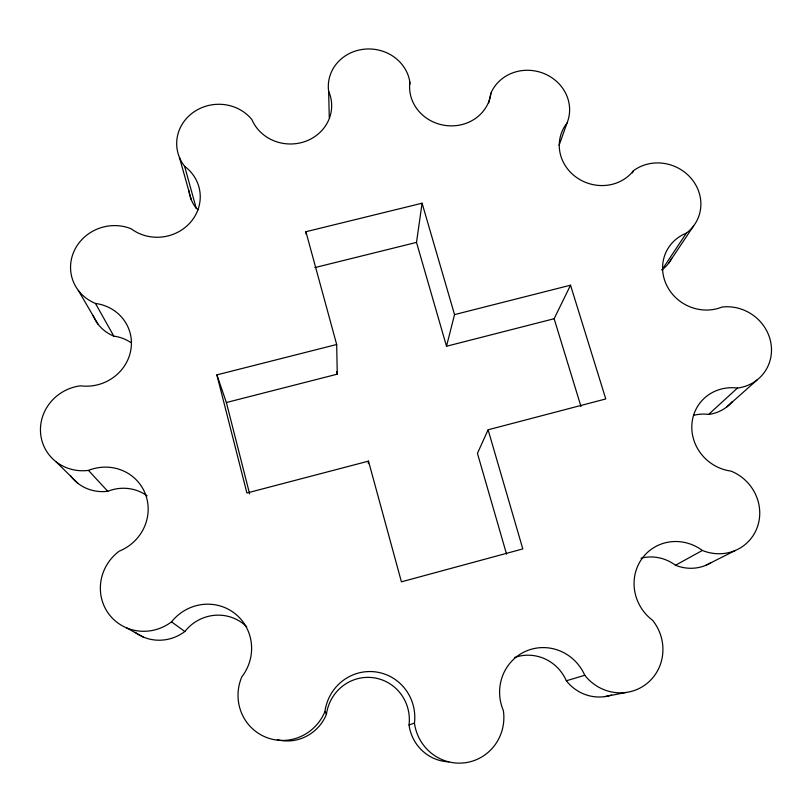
<?xml version="1.0" encoding="UTF-8"?>
<svg xmlns="http://www.w3.org/2000/svg" width="812" height="812" viewBox="0 0 812 812"><rect width="100%" height="100%" fill="white"/><g stroke="black" fill="none" stroke-linecap="round" stroke-linejoin="round"><path stroke-width="1.22" d="M368.283 463.652L368.496 461.135L246.909 493.006L216.885 374.88L336.675 344.501L305.911 231.724L422.088 203.213L454.547 314.609L446.509 346.247L554.139 318.73L570.531 285.195L454.547 314.609M409.654 84.752L409.898 82.276A41.006 37.991 5 0 0 363.918 49.227A41.006 37.991 5 0 0 328.627 91.228A41.3 38.337 0.4 0 1 305.748 141.247A41.3 38.337 0.4 0 1 251.964 119.699A41.747 38.864 -4.4 0 0 193.743 112.046A41.747 38.864 -4.4 0 0 184.649 166.348A42.315 39.555 -9.3 0 1 190.718 222.041A42.315 39.555 -9.3 0 1 131.168 228.771A42.975 40.367 -14.4 0 0 74.45 250.34A42.975 40.367 -14.4 0 0 95.461 303.444L113.832 336.148A40.417 38.397 -21 0 1 130.803 342.512M446.509 346.247L416.505 242.392L422.088 203.213M488.753 102.88L490.925 93.147A40.935 37.9 14.2 0 1 543.532 73.354A40.935 37.9 14.2 0 1 566.979 123.15A41.158 38.164 18.8 0 0 576.398 177.361A41.158 38.164 18.8 0 0 633.512 170.672A41.544 38.611 23.5 0 1 691.256 178.508A41.544 38.611 23.5 0 1 686.373 233.135A42.062 39.24 28.3 0 0 666.601 285.154A42.062 39.24 28.3 0 0 721.949 307.068A42.691 40.011 33.4 0 1 770.781 342.451A42.691 40.011 33.4 0 1 737.428 388.085L708.622 414.424A40.153 38.052 39.7 0 0 693.468 415.368M559.103 145.267L566.979 123.15M570.531 285.195L605.772 398.946L488.103 429.792L477.446 453.36L506.566 554.17M632.406 172.895L633.512 170.672M686.373 233.135L661.841 270.051A38.56 36.104 23.9 0 0 671.717 258.277M668.581 263.311L693.6 225.929M726.852 406.863L757.048 379.986M641.033 558.189A41.351 39.646 52.4 0 1 675.503 565.243L702.38 550.465A44.092 41.818 44.5 0 0 757.291 527.242A44.092 41.818 44.5 0 0 731.033 471.102A43.381 40.884 38.7 0 1 691.915 424.037A43.381 40.884 38.7 0 1 737.428 388.085M706.095 565.193L735.428 550.424M277.318 739.722A42.539 41.554 -67 0 0 326.444 714.347A42.579 41.635 -82.9 0 1 373.134 677.695A42.579 41.635 -82.9 0 1 409.035 724.964L414.445 723.106A46.03 44.893 80.4 0 0 465.428 762.712A46.03 44.893 80.4 0 0 503.359 710.571A45.766 44.366 67.9 0 1 526.014 651.143A45.766 44.366 67.9 0 1 584.762 675.269A45.34 43.625 58.5 0 0 646.981 683.471A45.34 43.625 58.5 0 0 652.645 620.358A44.761 42.752 51 0 1 641.856 558.798A44.761 42.752 51 0 1 702.38 550.465M514.463 657.558A42.234 41.006 69.8 0 1 566.35 680.781L584.762 675.269M216.885 374.88L226.375 402.519L337.264 374.17L336.675 344.501M314.843 267.605L416.505 242.392M604.707 696.625L626.336 692.423M126.642 627.909L143.44 637.095M95.461 303.444A43.686 41.28 -19.9 0 1 130.783 350.246A43.686 41.28 -19.9 0 1 80.601 385.812A44.386 42.224 -26 0 0 40.62 433.578A44.386 42.224 -26 0 0 88.437 470.392A45.015 43.137 -32.8 0 1 145.419 494.102A45.015 43.137 -32.8 0 1 119.262 551.145A45.543 43.96 -41 0 0 108.747 613.902A45.543 43.96 -41 0 0 171.535 621.87L184.852 631.503A42.356 41.219 -53.4 0 1 246.706 626.773M56.119 461.805L77.901 483.343M88.437 470.392L107.783 491.29A41.585 39.971 -34.4 0 1 147.145 495.848M78.338 290.432L97.937 324.049M414.445 723.106A46.132 45.137 -83.2 0 0 375.509 671.9A46.132 45.137 -83.2 0 0 324.922 711.586L326.444 714.347M554.139 318.73L581.006 406.568M488.103 429.792L522.816 548.932L401.422 581.828L368.496 461.135M179.442 157.447L191.338 199.904M184.649 166.348L196.189 208.217A39.24 36.916 -9.9 0 1 198.108 209.75M336.604 371.723L337.264 374.17M226.375 402.519L249.629 493.899M305.911 231.724L306.094 234.221M328.627 91.228L329.276 117.669M732.14 401.737A39.555 37.301 34.2 0 1 708.622 414.424M711.15 562.554A40.773 38.854 45.7 0 1 675.503 565.243M611.629 695.001A41.859 40.387 60.2 0 1 566.35 680.781M448.853 761.859A42.478 41.442 82 0 1 409.035 724.964M184.852 631.503A42.031 40.671 -42.8 0 1 135.147 632.396M107.783 491.29A41.026 39.199 -27.2 0 1 70.685 475.954M113.832 336.148A39.808 37.616 -15.3 0 1 93.106 315.432M196.189 208.217A38.743 36.317 -4.8 0 1 188.963 190.688M490.925 93.147A40.884 37.839 9.6 0 1 445.565 125.484A40.884 37.839 9.6 0 1 409.898 82.276M171.535 621.87A45.898 44.619 -51.6 0 1 234.8 613.456A45.898 44.619 -51.6 0 1 241.803 676.873A46.091 45.036 -65.8 0 0 265.422 737.032A46.091 45.036 -65.8 0 0 324.922 711.586"/></g></svg>
